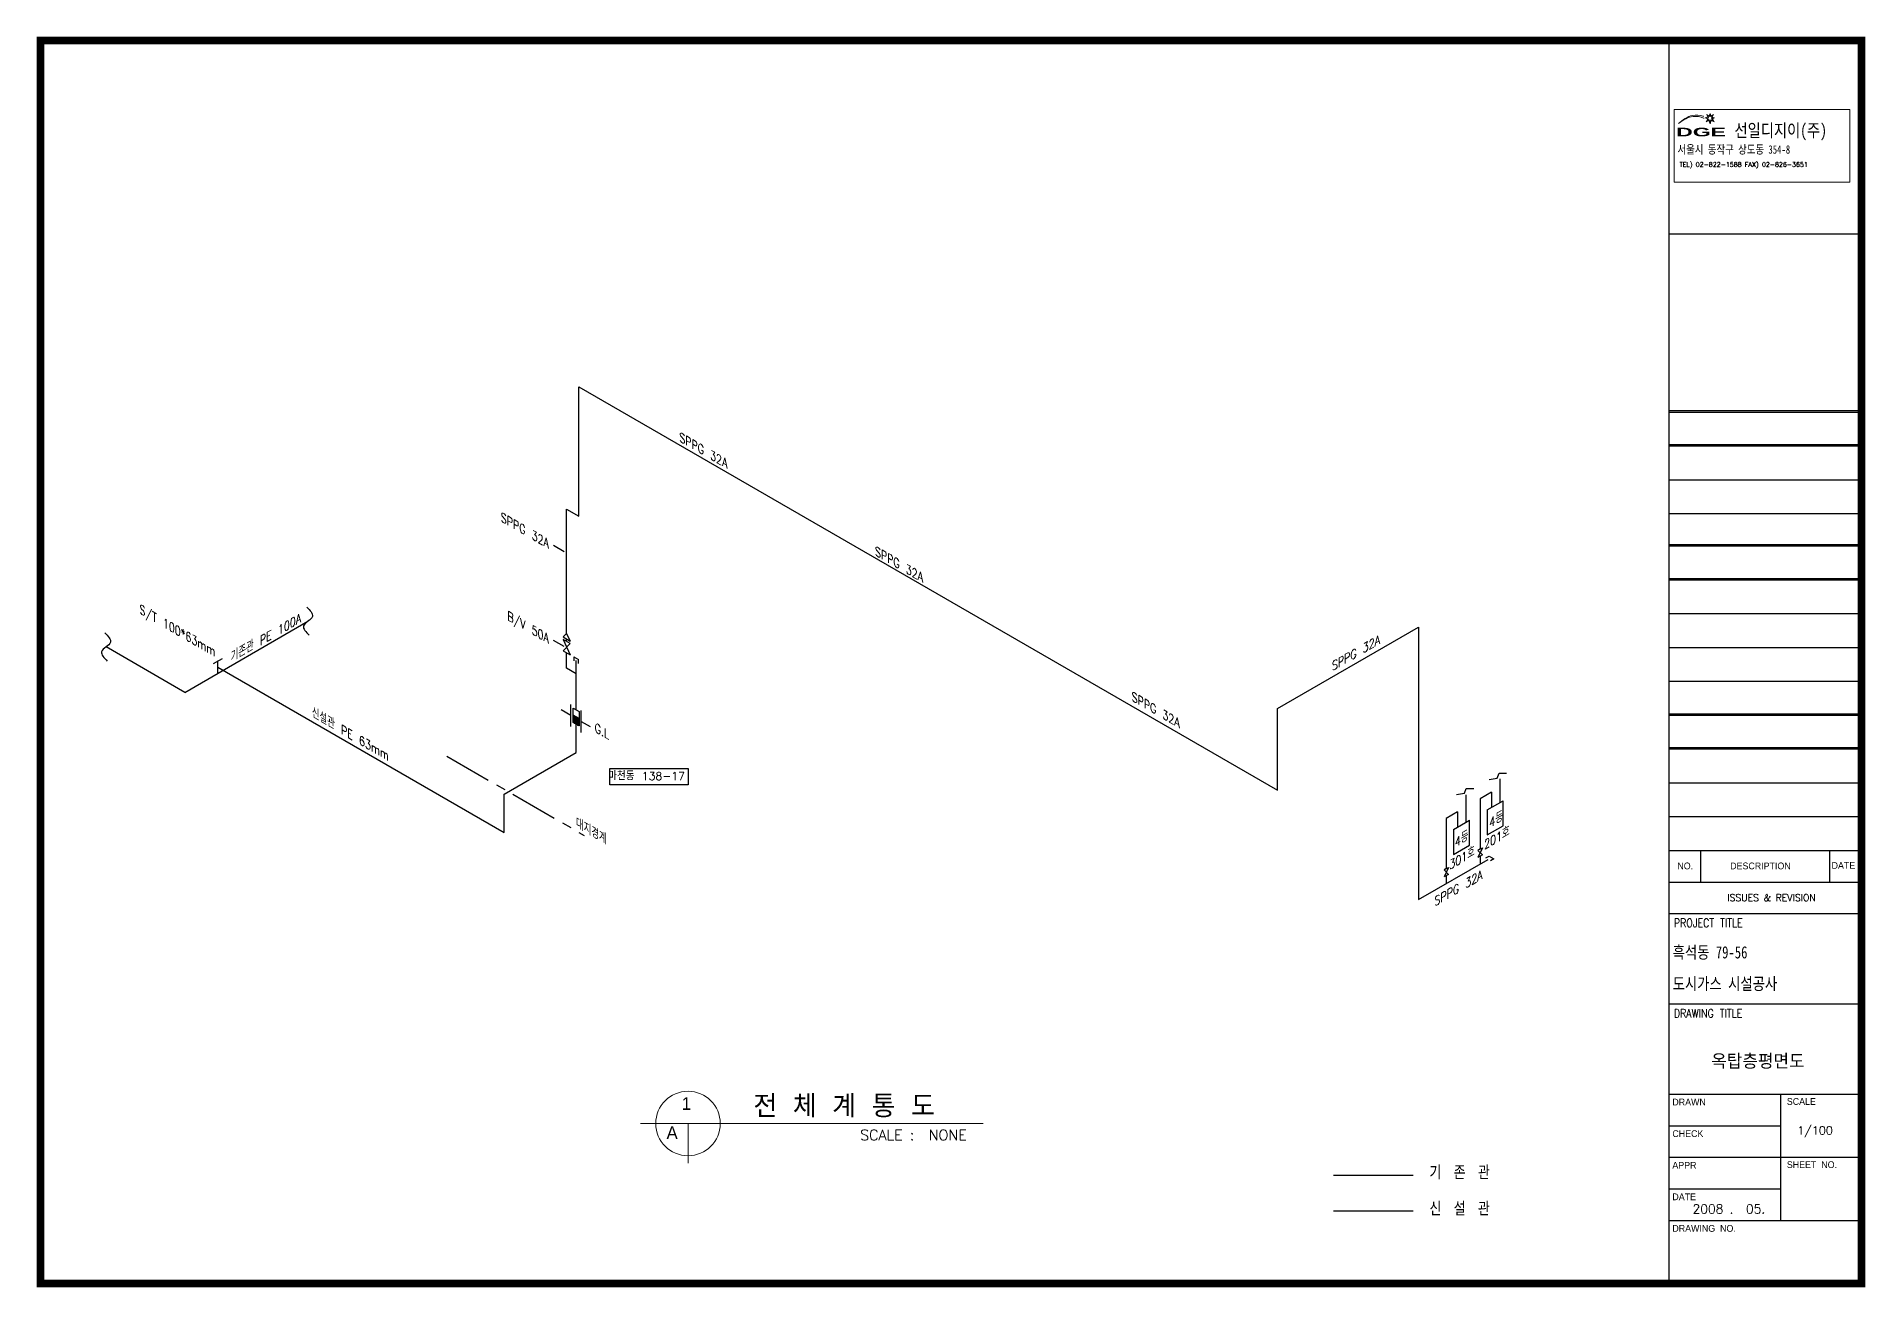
# Model space of a CAD drawing. Header units: millimetres. Extents: x 100533 to 459591, y -298132 to -52366.
# Drawn here: x 386464 to 459591, y -294819 to -244789 of the extents above; entities that cross this region are included whole.
import ezdxf
from ezdxf.enums import TextEntityAlignment as Align

# ---------------------------------------------------------------- set-up
doc = ezdxf.new("R2010")
doc.units = ezdxf.units.MM
doc.header["$LTSCALE"] = 600
doc.linetypes.add('CENTER', pattern=[50.8, 31.75, -6.35, 6.35, -6.35])
for name, color, linetype in [('CEL', 7, 'Continuous'), ('GAS', 3, 'Continuous'), ('GTEXT', 2, 'Continuous'), ('신설관', 1, 'Continuous')]:
    doc.layers.add(name, color=color, linetype=linetype)
doc.styles.add('GHS', font='romans', dxfattribs={"bigfont": 'ghs'})
doc.styles.add('HGTXT', font='romans.shx', dxfattribs={"bigfont": 'whgtxt.shx'})
doc.styles.add('HTXTW', font='txt', dxfattribs={"bigfont": 'htxtw'})
doc.styles.add('ROMANS', font='', dxfattribs={"height": 250})
doc.styles.get("Standard").update_dxf_attribs({"font": 'txt.shx', "bigfont": 'whgtxt.shx'})
doc.styles.add('STYLE1', font='')
doc.styles.add('STYLE2', font='')
doc.styles.get('ROMANS').set_extended_font_data('Dotum')
doc.styles.get('STYLE1').set_extended_font_data('GungsuhChe')
doc.styles.get('STYLE2').set_extended_font_data('으뜸체', bold=True)
doc.dimstyles.new('ISO-25', dxfattribs={"dimtxt": 2.5, "dimasz": 100, "dimexe": 1.25, "dimexo": 0.625, "dimtad": 1, "dimtxsty": 'Standard', "dimcen": 2.5, "dimclrd": 2, "dimclre": 2, "dimadec": 0, "dimazin": 0, "dimtfac": 1, "dimtmove": 0, "dimatfit": 3, "dimfxl": 1, "dimarcsym": 0})

msp = doc.modelspace()

# ---------------------------------------------------------------- hatches: boundary and pattern name
at = {"layer": 'GTEXT'}
h = msp.add_hatch(dxfattribs=at)
h.set_pattern_fill('ANGLE', color=4, scale=1.6, style=0)
h.set_pattern_definition([(0, (-250528.018, -191433.041), (0, 11.176), [8.128, -3.048]), (90, (-250528.018, -191433.041), (-11.176, 7e-16), [8.128, -3.048])])
h.paths.add_polyline_path([(408159, -272359), (408159, -272070), (407926, -271936), (407926, -272225)])

# ---------------------------------------------------------------- linework, layer by layer
at = {"lineweight": 9}
for p, q in [((453378, -247869), (453345, -247955)), ((453411, -247956), (453378, -247869)), ((453288, -248004), (453186, -248042)), ((453186, -248042), (453285, -248080)), ((453285, -248080), (453221, -248202)), ((453221, -248202), (453334, -248143)), ((453244, -248047), (453315, -248020)), ((453313, -248073), (453244, -248047)), ((453246, -247910), (453345, -247955)), ((453246, -247910), (453288, -248004)), ((453268, -248158), (453313, -248073)), ((453347, -248117), (453268, -248158)), ((453285, -247954), (453315, -248020)), ((453285, -247954), (453355, -247986)), ((453334, -248143), (453378, -248281)), ((453378, -248214), (453347, -248117)), ((453355, -247986), (453378, -247925)), ((453378, -247925), (453401, -247986)), ((453408, -248116), (453378, -248214)), ((453378, -248281), (453422, -248142)), ((453401, -247986), (453472, -247954)), ((453489, -248158), (453408, -248116)), ((453513, -247910), (453411, -247956)), ((453422, -248142), (453537, -248202)), ((453472, -247954), (453441, -248023)), ((453441, -248023), (453504, -248047)), ((453504, -248047), (453443, -248070)), ((453443, -248070), (453489, -248158)), ((453469, -248008), (453513, -247910)), ((453558, -248042), (453469, -248008)), ((453471, -248075), (453558, -248042)), ((453537, -248202), (453471, -248075))]:
    msp.add_line(p, q, dxfattribs=at)
for p, q in [((451734, -275988), (459477, -275988)), ((451734, -277342), (459438, -277342)), ((451734, -277342), (459438, -277342)), ((452998, -277342), (452998, -278605)), ((458149, -277342), (458149, -278605)), ((451734, -278605), (459438, -278605)), ((451734, -279868), (459438, -279868))]:
    msp.add_line(p, q)
msp.add_lwpolyline([(451938, -247701), (458968, -247701), (458968, -250612), (451938, -250612)], close=True, dxfattribs=at)
for points, start_tangent in [([(452123, -248262), (452678, -247942), (453099, -247975), (453118, -247980)], (1.212641, 1.330226)), ([(452127, -248258), (452705, -247982), (453122, -248048), (453141, -248055)], (1.31298, 1.231293))]:
    msp.add_spline(points, degree=3, dxfattribs=dict(at, start_tangent=start_tangent))
at = {"layer": 'CEL'}
for p, q in [((451734, -244942), (451734, -294666)), ((451734, -252677), (459438, -252677)), ((451734, -259750), (459477, -259750)), ((451734, -259810), (459477, -259810)), ((451734, -261103), (459477, -261103)), ((451734, -261163), (459477, -261163)), ((451734, -262516), (459477, -262516)), ((451734, -263870), (459477, -263870)), ((451734, -265103), (459477, -265103)), ((451734, -265163), (459477, -265163)), ((451734, -266462), (459477, -266462)), ((451734, -266516), (459477, -266516)), ((451734, -267869), (459477, -267869)), ((451734, -269222), (459477, -269222)), ((451734, -270576), (459477, -270576)), ((451734, -271875), (459477, -271875)), ((451734, -271929), (459477, -271929)), ((451734, -273228), (459477, -273228)), ((451734, -273282), (459477, -273282)), ((451734, -274635), (459477, -274635)), ((451734, -283477), (459438, -283477)), ((451734, -287086), (459438, -287086)), ((456204, -292139), (456204, -287086)), ((451734, -288350), (456204, -288350)), ((451734, -289613), (459438, -289613)), ((451734, -290876), (456204, -290876)), ((451734, -292139), (459438, -292139))]:
    msp.add_line(p, q, dxfattribs=at)
at = {"layer": 'CEL', "const_width": 307}
msp.add_lwpolyline([(386618, -294666), (459438, -294666), (459438, -244942), (386618, -244942)], close=True, dxfattribs=at)
at = {"layer": 'GAS', "color": 3}
for q in [(397316, -268173), (389242, -269204)]:
    msp.add_line((392386, -271019), q, dxfattribs=at)
at = {"layer": 'GAS', "color": 1}
for p, q in [((393539, -269866), (393892, -269662)), ((393715, -270252), (393715, -269764)), ((393715, -270008), (405162, -276617))]:
    msp.add_line(p, q, dxfattribs=at)
at = {"layer": 'GAS', "color": 0, "linetype": 'CENTER', "ltscale": 0.1}
msp.add_line((402872, -273572), (408366, -276744), dxfattribs=at)
at = {"layer": 'GAS'}
msp.add_line((438318, -290332), (441507, -290332), dxfattribs=at)
at = {"layer": 'GAS', "color": 0}
msp.add_lwpolyline([(409383, -274060), (412517, -274060), (412517, -274713), (409383, -274713)], close=True, dxfattribs=at)
at = {"layer": 'GAS', "color": 3}
for points in [[(397266, -267608), (397492, -267984), (397141, -268361), (397367, -268737)], [(389192, -268639), (389418, -269016), (389067, -269392), (389292, -269768)]]:
    msp.add_spline(points, degree=3, dxfattribs=at)
at = {"layer": 'GTEXT', "color": 50}
for p, q in [((407660, -268660), (407517, -268804)), ((407517, -268804), (407802, -268969)), ((407802, -269064), (407517, -268899)), ((407517, -268899), (407802, -269516)), ((407802, -269064), (407517, -269352)), ((407660, -268660), (407802, -268969)), ((407517, -269352), (407802, -269516))]:
    msp.add_line(p, q, dxfattribs=at)
at = {"layer": 'GTEXT'}
for p, q in [((407942, -269599), (408131, -269708)), ((407942, -269604), (407942, -269754)), ((408131, -269863), (408131, -269708))]:
    msp.add_line(p, q, dxfattribs=at)
at = {"layer": 'GTEXT', "color": 4}
for p, q in [((407828, -271944), (407441, -271720)), ((407828, -272379), (407828, -271508)), ((407926, -271647), (408159, -271782)), ((407926, -272225), (407926, -271647)), ((408159, -272070), (407926, -271936)), ((408159, -271782), (408159, -272359)), ((408241, -272618), (408241, -271747)), ((408159, -272359), (407926, -272225)), ((408241, -272182), (408601, -272390)), ((444274, -277238), (444098, -277617)), ((444172, -277296), (444098, -277339)), ((444098, -277339), (444274, -277516)), ((444274, -277516), (444098, -277617)), ((444172, -277296), (444274, -277238)), ((444417, -277640), (444547, -277565)), ((444547, -277565), (444736, -277674)), ((444736, -277674), (444601, -277751)), ((442920, -278019), (442745, -278399)), ((442819, -278078), (442745, -278121)), ((442745, -278121), (442920, -278298)), ((442920, -278298), (442745, -278399)), ((442819, -278078), (442920, -278019))]:
    msp.add_line(p, q, dxfattribs=at)
at = {"layer": 'GTEXT', "lineweight": 13}
for p, q in [((410619, -288263), (420333, -288263)), ((412512, -288263), (412512, -289846)), ((412844, -288263), (424314, -288263))]:
    msp.add_line(p, q, dxfattribs=at)
at = {"layer": 'GTEXT', "lineweight": 9}
msp.add_line((420333, -288263), (420548, -288263), dxfattribs=at)
at = {"layer": 'GTEXT', "lineweight": 13}
msp.add_circle((412512, -288263), 1290, dxfattribs=at)
at = {"layer": '신설관'}
for p, q in [((408141, -263966), (408141, -258797)), ((408141, -258797), (436089, -274932)), ((407660, -263688), (408141, -263966)), ((407660, -268660), (407660, -263688)), ((407660, -268982), (407660, -268886)), ((436089, -271659), (441723, -268406)), ((441723, -268406), (441723, -279307)), ((407660, -270055), (407660, -269434)), ((408043, -271714), (408043, -269739)), ((408043, -270276), (407660, -270055)), ((436089, -274932), (436089, -271659)), ((408043, -273425), (408043, -272292)), ((405162, -275088), (408043, -273425)), ((444972, -274471), (444972, -275431)), ((405162, -276617), (405162, -275088)), ((443618, -275119), (443618, -276212)), ((444636, -275016), (444186, -275276)), ((444186, -275276), (444186, -277288)), ((444636, -275016), (444636, -275625)), ((443282, -275798), (442832, -276057)), ((442832, -276057), (442832, -278070)), ((443282, -275798), (443282, -276407)), ((441723, -279307), (444502, -277703)), ((444186, -277567), (444186, -277885)), ((442832, -278348), (442832, -278667)), ((438318, -291757), (441507, -291757))]:
    msp.add_line(p, q, dxfattribs=at)
at = {"layer": '신설관', "color": 4}
for p, q in [((443561, -275052), (443633, -274857)), ((443633, -274857), (443933, -274857)), ((444552, -274499), (444873, -274444)), ((444873, -274444), (444945, -274249)), ((444945, -274249), (445245, -274248)), ((443240, -275108), (443561, -275052)), ((444469, -275721), (445109, -275352)), ((445109, -276353), (445109, -275352)), ((443115, -276503), (443755, -276133)), ((443755, -277134), (443755, -276133)), ((444469, -275721), (444469, -276048)), ((444469, -275958), (444469, -276722)), ((444469, -276722), (445109, -276353)), ((443115, -276503), (443115, -276830)), ((443115, -276739), (443115, -277504)), ((443115, -277504), (443755, -277134))]:
    msp.add_line(p, q, dxfattribs=at)

# ---------------------------------------------------------------- texts
at = {"lineweight": 9, "style": 'STYLE2', "width": 2}
msp.add_text('DGE', height=342.7, dxfattribs=at).set_placement((452027, -248779))
at = {"style": 'STYLE1', "width": 0.8}
for s, height, p in [('선일디지이(주)', 523.3, (454358, -248804)), ('서울시 동작구 상도동 354-8', 336, (452076, -249473)), ('흑석동 79-56', 489.2, (451883, -281659)), ('도시가스 시설공사', 489.2, (451883, -282916))]:
    msp.add_text(s, height=height, dxfattribs=at).set_placement(p)
for s, height, style, p in [('TEL) 02-822-1588 FAX) 02-826-3651', 184.8, 'HGTXT', (452157, -249998)), ('NO.', 270.7, 'ROMANS', (452072, -278095)), ('DESCRIPTION', 270.69, 'ROMANS', (454184, -278095)), ('DATE', 270.7, 'ROMANS', (458239, -278076)), ('ISSUES & REVISION', 270.69, 'GHS', (454068, -279364))]:
    msp.add_text(s, height=height, dxfattribs=dict(style=style)).set_placement(p)
at = {"width": 0.8}
for s, p in [('PROJECT TITLE', (451934, -280412)), ('DRAWING TITLE', (451934, -284029))]:
    msp.add_text(s, height=344.06, dxfattribs=at).set_placement(p)
at = {"lineweight": 13, "style": 'HGTXT'}
msp.add_text('옥탑층평면도', height=588, dxfattribs=at).set_placement((453425, -286075))
at = {"layer": 'CEL'}
for s, height, style, p in [('DRAWN', 270.7, 'ROMANS', (451872, -287540)), ('SCALE', 270.7, 'ROMANS', (456449, -287517)), ('CHECK', 270.7, 'ROMANS', (451872, -288804)), ('1/100', 324.8, 'GHS', (456866, -288702)), ('APPR', 270.7, 'ROMANS', (451872, -290067)), ('SHEET  NO.', 270.7, 'ROMANS', (456449, -290044)), ('DATE', 270.7, 'ROMANS', (451872, -291330)), ('DRAWING  NO.', 270.69, 'ROMANS', (451872, -292593))]:
    msp.add_text(s, height=height, dxfattribs=dict(at, style=style)).set_placement(p)
at = {"layer": 'CEL', "style": 'GHS'}
msp.add_text('2008 .  05. ', height=360.92, dxfattribs=at).set_placement((454255, -291680), align=Align.MIDDLE_CENTER)
at = {"layer": 'GAS', "color": 4}
for s, rotation, oblique, p in [('SPPG 32A', 330, 330, (414087, -262074)), ('SPPG 32A', 330, 330, (406948, -265274)), ('SPPG 32A', 330, 330, (421910, -266632)), ('S/T 100*63mm', 330, 330, (393607, -269598)), ('B/V 50A', 330, 330, (406948, -269071)), ('SPPG 32A', 30, 30, (440182, -269065)), ('SPPG 32A', 330, 330, (432173, -272451)), ('신설관 PE 63mm  ', 330, 330, (401042, -274052)), ('G.L', 330, 330, (409353, -272917)), ('201호', 30, 30, (445366, -276726)), ('4등', 30, 30, (445100, -276133)), ('4등', 30, 30, (443718, -276910)), ('301호', 30, 30, (443974, -277535)), ('SPPG 32A', 30, 30, (444283, -278470))]:
    msp.add_text(s, height=320, rotation=rotation, dxfattribs=dict(at, oblique=oblique)).set_placement(p, align=Align.RIGHT)
at = {"layer": 'GAS', "color": 3, "oblique": 30}
msp.add_text('기존관 PE 100A', height=320, rotation=30, dxfattribs=at).set_placement((397042, -268203), align=Align.RIGHT)
at = {"layer": 'GAS', "color": 0}
msp.add_text('마천동 138-17', height=320, dxfattribs=at).set_placement((412390, -274525), align=Align.RIGHT)
at = {"layer": 'GAS', "color": 0, "linetype": 'CENTER', "ltscale": 0.1, "oblique": 330}
msp.add_text('대지경계', height=320, rotation=330, dxfattribs=at).set_placement((409257, -277119), align=Align.RIGHT)
at = {"layer": 'GTEXT', "lineweight": 5, "style": 'ROMANS'}
for s, p in [('1', (412264, -287716)), ('A', (411657, -288878))]:
    msp.add_text(s, height=504, dxfattribs=at).set_placement(p)
at = {"layer": 'GTEXT', "lineweight": 13, "style": 'HGTXT'}
for s, height, p in [('전 체 계 통 도', 903.2, (415128, -288021)), ('SCALE :  NONE', 418.04, (419393, -288933))]:
    msp.add_text(s, height=height, dxfattribs=at).set_placement(p)
at = {"layer": 'GTEXT', "ltscale": 0.2, "style": 'HTXTW'}
for s, p in [('기 존 관', (442158, -290498)), ('신 설 관', (442158, -291948))]:
    msp.add_text(s, height=548.7, dxfattribs=at).set_placement(p)

# ---------------------------------------------------------------- leaders
at = {"layer": '신설관'}
for points in [[(407559, -265392), (407135, -265147)], [(407559, -269189), (407135, -268944)]]:
    msp.add_leader(points, dimstyle='ISO-25', override={"dimgap": 0.625, "dimtad": 0}, dxfattribs=at)

doc.saveas('drawing.dxf')
